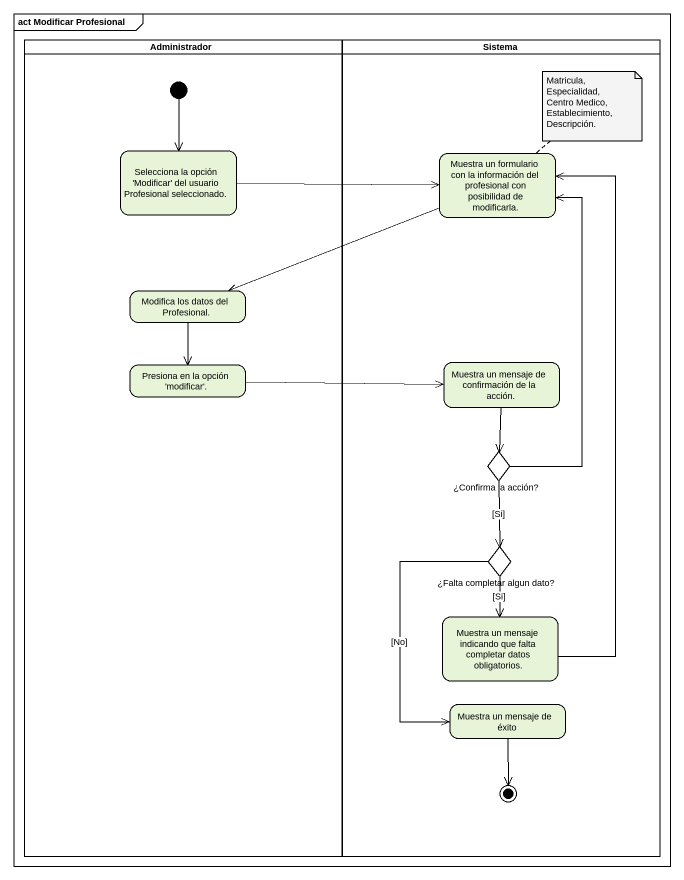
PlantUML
@startuml
mainframe act Modificar Profesional
hide empty description
state Administrador <<partition>> {
  state "Selecciona la opción 'Modificar' del usuario Profesional seleccionado." as Selecciona_la_opción
  state "Modifica los datos del Profesional." as Modifica_los_datos_del
  state "Presiona en la opción 'modificar'." as Presiona_en_la_opción
  [*] --> Selecciona_la_opción
}
state Sistema <<partition>> {
  state "Muestra un formulario con la información del profesional con posibilidad de modificarla." as Muestra_un_formulario_con
  state "Muestra un mensaje de confirmación de la acción." as Muestra_un_mensaje_de
  state "¿Confirma la acción?" as Confirma_la_acción <<choice>>
  state "¿Falta completar algun dato?" as Falta_completar_algun_dato <<choice>>
  state "Muestra un mensaje indicando que falta completar datos obligatorios." as Muestra_un_mensaje
  state "Muestra un mensaje de éxito" as Muestra_un_mensaje_de_éxito
  Muestra_un_mensaje_de_éxito --> [*]
}
Selecciona_la_opción -right-> Muestra_un_formulario_con
Muestra_un_formulario_con -left-> Modifica_los_datos_del
Modifica_los_datos_del --> Presiona_en_la_opción
Presiona_en_la_opción -right-> Muestra_un_mensaje_de
Muestra_un_mensaje_de --> Confirma_la_acción
Confirma_la_acción -up-> Muestra_un_formulario_con
Confirma_la_acción --> Falta_completar_algun_dato : [Si]
Falta_completar_algun_dato --> Muestra_un_mensaje : [Si]
Falta_completar_algun_dato --> Muestra_un_mensaje_de_éxito : [No]
Muestra_un_mensaje -up-> Muestra_un_formulario_con
note top of Muestra_un_formulario_con : Matricula, Especialidad, Centro Medico, Establecimiento, Descripción.
@enduml
